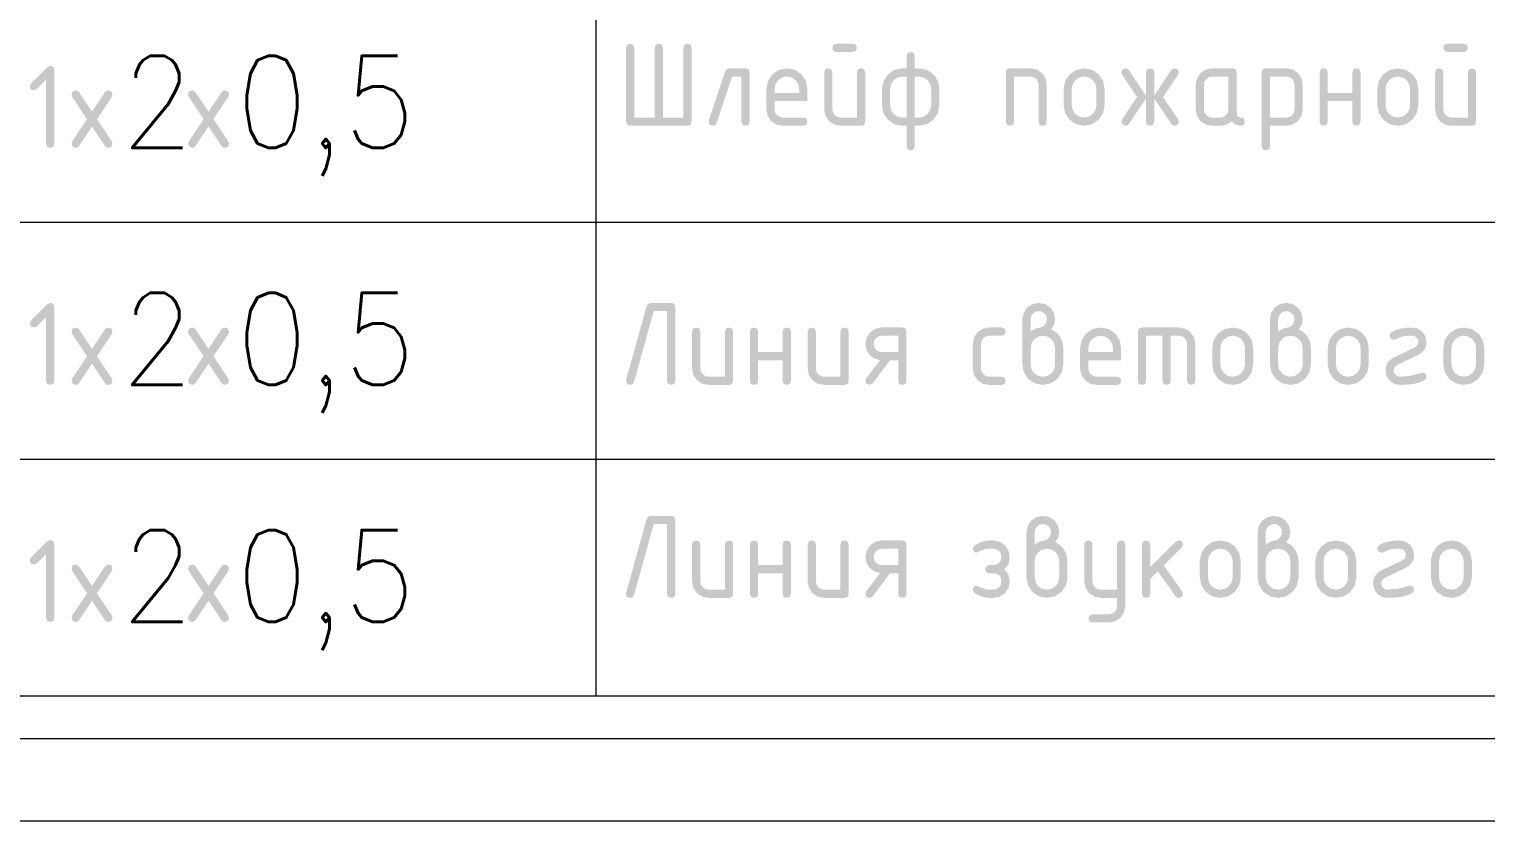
# Model space of a CAD drawing. Header units: millimetres. Extents: x 0 to 420, y 0 to 297.
# Drawn here: x 147.15 to 177.85, y 0 to 16.68 of the extents above; entities that cross this region are included whole.
import ezdxf

# ---------------------------------------------------------------- set-up
doc = ezdxf.new("R2010")
doc.units = ezdxf.units.MM
doc.styles.get("Standard").update_dxf_attribs({"font": 'STANDARD'})

msp = doc.modelspace()

# ---------------------------------------------------------------- hatches: boundary and pattern name
for points in [[(160.50463, 14.820415), (160.936782, 14.820415), (160.936782, 16.288852), (160.958349, 16.35362), (161.023323, 16.375393), (161.088091, 16.35362), (161.109864, 16.288852), (161.109864, 14.733874), (161.088091, 14.6689), (161.023323, 14.647333), (159.813406, 14.647333), (159.748913, 14.6689), (159.727416, 14.733874), (159.727416, 16.288852), (159.748913, 16.35362), (159.813406, 16.375393), (159.878173, 16.35362), (159.899946, 16.288852), (159.899946, 14.820415), (160.332099, 14.820415), (160.332099, 16.288852), (160.353665, 16.35362), (160.41864, 16.375393), (160.483132, 16.35362), (160.50463, 16.288852)], [(147.507668, 15.615378), (147.308679, 15.416389), (147.248045, 15.391584), (147.183553, 15.413082), (147.162056, 15.477574), (147.18686, 15.538207), (147.524204, 15.875551), (147.593657, 15.909727), (147.658425, 15.887954), (147.680198, 15.823186), (147.680198, 14.268207), (147.658425, 14.203233), (147.593657, 14.181667), (147.529165, 14.203233), (147.507668, 14.268207)], [(161.900148, 15.857251), (162.24576, 15.857251), (162.310528, 15.835478), (162.332301, 15.77071), (162.332301, 14.733874), (162.310528, 14.6689), (162.24576, 14.647333), (162.181268, 14.6689), (162.159771, 14.733874), (162.159771, 15.684169), (161.961884, 15.684169), (161.636116, 14.706313), (161.605661, 14.66194), (161.554536, 14.647333), (161.490044, 14.669244), (161.468547, 14.734977), (161.472405, 14.761435), (161.814159, 15.786144), (161.847231, 15.839474)], [(167.731218, 14.733874), (167.731218, 15.77071), (167.752715, 15.835478), (167.817208, 15.857251), (168.24936, 15.857251), (168.382479, 15.832033), (168.4941, 15.756378), (168.569754, 15.644757), (168.594972, 15.511639), (168.594972, 14.733874), (168.573199, 14.6689), (168.508432, 14.647333), (168.443939, 14.6689), (168.422442, 14.733874), (168.422442, 15.511639), (168.409764, 15.578887), (168.372281, 15.63456), (168.316609, 15.671767), (168.24936, 15.684169), (167.903748, 15.684169), (167.903748, 14.733874), (167.881975, 14.6689), (167.817208, 14.647333), (167.752715, 14.6689)], [(170.684244, 15.224456), (170.3243, 14.685367), (170.293777, 14.656842), (170.252091, 14.647333), (170.191457, 14.672689), (170.166101, 14.733874), (170.180433, 14.782381), (170.495728, 15.252016), (170.180433, 15.722203), (170.166101, 15.77071), (170.187599, 15.835478), (170.252091, 15.857251), (170.293777, 15.847742), (170.3243, 15.819217), (170.684244, 15.279577), (170.684244, 15.77071), (170.70581, 15.835478), (170.770785, 15.857251), (170.835552, 15.835478), (170.857325, 15.77071), (170.857325, 15.279577), (171.217269, 15.819217), (171.247517, 15.847742), (171.288927, 15.857251), (171.353695, 15.835478), (171.375468, 15.77071), (171.361136, 15.722203), (171.045841, 15.252016), (171.361136, 14.782381), (171.375468, 14.733874), (171.353695, 14.6689), (171.288927, 14.647333), (171.247517, 14.656842), (171.217269, 14.685367), (170.857325, 15.224456), (170.857325, 14.733874), (170.835552, 14.6689), (170.770785, 14.647333), (170.70581, 14.6689), (170.684244, 14.733874)], [(174.514646, 15.166027), (174.514646, 14.733874), (174.492873, 14.6689), (174.428105, 14.647333), (174.363613, 14.6689), (174.342115, 14.733874), (174.342115, 15.77071), (174.363613, 15.835478), (174.428105, 15.857251), (174.492873, 15.835478), (174.514646, 15.77071), (174.514646, 15.338557), (175.033339, 15.338557), (175.033339, 15.77071), (175.054837, 15.835478), (175.119329, 15.857251), (175.184097, 15.835478), (175.20587, 15.77071), (175.20587, 14.733874), (175.184097, 14.6689), (175.119329, 14.647333), (175.054837, 14.6689), (175.033339, 14.733874), (175.033339, 15.166027)], [(148.578453, 14.78635), (148.891543, 14.316714), (148.905875, 14.268207), (148.884102, 14.203233), (148.819334, 14.181667), (148.777924, 14.191175), (148.747676, 14.2197), (148.473722, 14.630907), (148.200319, 14.2197), (148.169795, 14.191175), (148.12811, 14.181667), (148.067476, 14.207023), (148.04212, 14.268207), (148.056452, 14.316714), (148.368991, 14.78635), (148.056452, 15.256536), (148.04212, 15.305043), (148.063618, 15.369811), (148.12811, 15.391584), (148.169795, 15.382076), (148.200319, 15.35355), (148.473722, 14.943446), (148.747676, 15.35355), (148.777924, 15.382076), (148.819334, 15.391584), (148.884102, 15.370156), (148.905875, 15.306146), (148.891543, 15.256536)], [(151.033787, 14.78635), (151.346877, 14.316714), (151.361209, 14.268207), (151.339436, 14.203233), (151.274668, 14.181667), (151.233258, 14.191175), (151.20301, 14.2197), (150.929056, 14.630907), (150.655653, 14.2197), (150.62513, 14.191175), (150.583444, 14.181667), (150.52281, 14.207023), (150.497455, 14.268207), (150.511786, 14.316714), (150.824325, 14.78635), (150.511786, 15.256536), (150.497455, 15.305043), (150.518952, 15.369811), (150.583444, 15.391584), (150.62513, 15.382076), (150.655653, 15.35355), (150.929056, 14.943446), (151.20301, 15.35355), (151.233258, 15.382076), (151.274668, 15.391584), (151.339436, 15.370156), (151.361209, 15.306146), (151.346877, 15.256536)], [(147.507668, 10.620044), (147.308679, 10.421056), (147.248045, 10.396251), (147.183553, 10.417748), (147.162056, 10.48224), (147.18686, 10.542874), (147.524204, 10.880218), (147.593657, 10.914393), (147.658425, 10.89262), (147.680198, 10.827852), (147.680198, 9.272874), (147.658425, 9.2079), (147.593657, 9.186333), (147.529165, 9.2079), (147.507668, 9.272874)], [(160.242802, 10.914393), (160.677711, 10.914393), (160.742479, 10.89262), (160.764252, 10.827852), (160.764252, 9.272874), (160.742479, 9.2079), (160.677711, 9.186333), (160.612737, 9.2079), (160.59117, 9.272874), (160.59117, 10.741863), (160.311153, 10.741863), (159.896088, 9.246416), (159.866736, 9.201285), (159.813406, 9.186333), (159.748913, 9.2079), (159.727416, 9.272874), (159.733479, 9.304293), (160.156813, 10.827852), (160.189886, 10.89262)], [(148.578453, 9.791016), (148.891543, 9.321381), (148.905875, 9.272874), (148.884102, 9.2079), (148.819334, 9.186333), (148.777924, 9.195842), (148.747676, 9.224367), (148.473722, 9.635574), (148.200319, 9.224367), (148.169795, 9.195842), (148.12811, 9.186333), (148.067476, 9.211689), (148.04212, 9.272874), (148.056452, 9.321381), (148.368991, 9.791016), (148.056452, 10.261203), (148.04212, 10.30971), (148.063618, 10.374478), (148.12811, 10.396251), (148.169795, 10.386742), (148.200319, 10.358217), (148.473722, 9.948113), (148.747676, 10.358217), (148.777924, 10.386742), (148.819334, 10.396251), (148.884102, 10.374822), (148.905875, 10.310812), (148.891543, 10.261203)], [(151.033787, 9.791016), (151.346877, 9.321381), (151.361209, 9.272874), (151.339436, 9.2079), (151.274668, 9.186333), (151.233258, 9.195842), (151.20301, 9.224367), (150.929056, 9.635574), (150.655653, 9.224367), (150.62513, 9.195842), (150.583444, 9.186333), (150.52281, 9.211689), (150.497455, 9.272874), (150.511786, 9.321381), (150.824325, 9.791016), (150.511786, 10.261203), (150.497455, 10.30971), (150.518952, 10.374478), (150.583444, 10.396251), (150.62513, 10.386742), (150.655653, 10.358217), (150.929056, 9.948113), (151.20301, 10.358217), (151.233258, 10.386742), (151.274668, 10.396251), (151.339436, 10.374822), (151.361209, 10.310812), (151.346877, 10.261203)], [(161.984075, 10.30971), (161.984075, 9.272874), (161.962302, 9.2079), (161.897534, 9.186333), (161.465932, 9.186333), (161.331643, 9.211207), (161.22009, 9.286103), (161.145194, 9.397655), (161.12032, 9.531945), (161.12032, 10.30971), (161.141818, 10.374478), (161.20631, 10.396251), (161.271078, 10.374478), (161.292851, 10.30971), (161.292851, 9.531945), (161.305391, 9.466075), (161.343563, 9.410127), (161.399787, 9.371955), (161.465932, 9.359415), (161.811544, 9.359415), (161.811544, 10.30971), (161.833042, 10.374478), (161.897534, 10.396251), (161.962302, 10.374478)], [(162.510293, 9.705027), (162.510293, 9.272874), (162.48852, 9.2079), (162.423752, 9.186333), (162.35926, 9.2079), (162.337762, 9.272874), (162.337762, 10.30971), (162.35926, 10.374478), (162.423752, 10.396251), (162.48852, 10.374478), (162.510293, 10.30971), (162.510293, 9.877557), (163.028986, 9.877557), (163.028986, 10.30971), (163.050484, 10.374478), (163.114976, 10.396251), (163.179744, 10.374478), (163.201517, 10.30971), (163.201517, 9.272874), (163.179744, 9.2079), (163.114976, 9.186333), (163.050484, 9.2079), (163.028986, 9.272874), (163.028986, 9.705027)], [(164.418958, 10.30971), (164.418958, 9.272874), (164.397185, 9.2079), (164.332417, 9.186333), (163.900816, 9.186333), (163.766526, 9.211207), (163.654974, 9.286103), (163.580078, 9.397655), (163.555204, 9.531945), (163.555204, 10.30971), (163.576701, 10.374478), (163.641193, 10.396251), (163.705961, 10.374478), (163.727734, 10.30971), (163.727734, 9.531945), (163.740274, 9.466075), (163.778446, 9.410127), (163.83467, 9.371955), (163.900816, 9.359415), (164.246428, 9.359415), (164.246428, 10.30971), (164.267925, 10.374478), (164.332417, 10.396251), (164.397185, 10.374478)], [(167.207296, 10.050639), (167.207296, 9.531945), (167.219836, 9.466075), (167.258008, 9.410127), (167.314232, 9.371955), (167.380378, 9.359415), (167.639449, 9.359415), (167.704217, 9.337642), (167.72599, 9.272874), (167.704217, 9.2079), (167.639449, 9.186333), (167.380378, 9.186333), (167.246088, 9.211207), (167.134536, 9.286103), (167.059639, 9.397655), (167.034766, 9.531945), (167.034766, 10.050639), (167.059639, 10.18424), (167.134536, 10.29593), (167.246088, 10.371102), (167.380378, 10.396251), (167.639449, 10.396251), (167.704217, 10.374478), (167.72599, 10.30971), (167.704217, 10.244736), (167.639449, 10.223169), (167.380378, 10.223169), (167.313336, 10.210422), (167.257457, 10.172457), (167.219767, 10.116716)], [(170.600317, 10.396251), (171.378082, 10.396251), (171.5112, 10.371033), (171.622821, 10.295378), (171.698476, 10.183757), (171.723694, 10.050639), (171.723694, 9.272874), (171.701921, 9.2079), (171.637153, 9.186333), (171.572661, 9.2079), (171.551163, 9.272874), (171.551163, 10.050639), (171.538486, 10.117887), (171.501003, 10.17356), (171.44533, 10.210767), (171.378082, 10.223169), (171.205552, 10.223169), (171.205552, 9.272874), (171.183779, 9.2079), (171.119011, 9.186333), (171.054036, 9.2079), (171.03247, 9.272874), (171.03247, 10.223169), (170.686858, 10.223169), (170.686858, 9.272874), (170.665085, 9.2079), (170.600317, 9.186333), (170.535825, 9.2079), (170.514328, 9.272874), (170.514328, 10.30971), (170.535825, 10.374478)], [(176.509534, 9.445404), (176.574302, 9.423907), (176.596075, 9.359415), (176.58381, 9.314766), (176.547568, 9.281694), (176.453198, 9.239818), (176.336246, 9.210036), (176.196659, 9.192242), (176.034387, 9.186333), (175.917942, 9.208313), (175.820515, 9.274528), (175.7543, 9.372437), (175.732321, 9.48895), (175.743078, 9.577016), (175.775384, 9.651904), (175.829291, 9.713665), (175.904851, 9.762353), (176.352438, 9.97843), (176.405768, 10.024249), (176.423545, 10.093634), (176.414036, 10.143105), (176.385511, 10.185135), (176.343412, 10.213661), (176.293458, 10.223169), (176.164887, 10.218622), (176.075176, 10.204979), (175.945641, 10.147102), (175.904851, 10.136628), (175.844217, 10.162536), (175.81831, 10.223169), (175.82961, 10.265751), (175.864061, 10.299237), (175.947897, 10.341603), (176.04734, 10.371928), (176.162492, 10.390162), (176.293458, 10.396251), (176.409695, 10.373996), (176.507329, 10.307505), (176.57382, 10.209871), (176.596075, 10.093634), (176.585137, 10.005258), (176.552391, 9.930267), (176.497941, 9.868609), (176.421891, 9.820231), (175.978163, 9.606359), (175.92311, 9.55923), (175.904851, 9.48895), (175.914359, 9.43879), (175.942885, 9.396898), (175.984708, 9.368648), (176.034387, 9.359415), (176.271409, 9.379259), (176.477012, 9.43879)], [(160.242802, 6.42706), (160.677711, 6.42706), (160.742479, 6.405287), (160.764252, 6.340519), (160.764252, 4.785541), (160.742479, 4.720566), (160.677711, 4.699), (160.612737, 4.720566), (160.59117, 4.785541), (160.59117, 6.254529), (160.311153, 6.254529), (159.896088, 4.759082), (159.866736, 4.713952), (159.813406, 4.699), (159.748913, 4.720566), (159.727416, 4.785541), (159.733479, 4.81696), (160.156813, 6.340519), (160.189886, 6.405287)], [(147.507668, 5.624711), (147.308679, 5.425722), (147.248045, 5.400918), (147.183553, 5.422415), (147.162056, 5.486907), (147.18686, 5.547541), (147.524204, 5.884885), (147.593657, 5.91906), (147.658425, 5.897287), (147.680198, 5.832519), (147.680198, 4.277541), (147.658425, 4.212566), (147.593657, 4.191), (147.529165, 4.212566), (147.507668, 4.277541)], [(161.984075, 5.822377), (161.984075, 4.785541), (161.962302, 4.720566), (161.897534, 4.699), (161.465932, 4.699), (161.331643, 4.723874), (161.22009, 4.79877), (161.145194, 4.910322), (161.12032, 5.044612), (161.12032, 5.822377), (161.141818, 5.887145), (161.20631, 5.908918), (161.271078, 5.887145), (161.292851, 5.822377), (161.292851, 5.044612), (161.305391, 4.978742), (161.343563, 4.922793), (161.399787, 4.884622), (161.465932, 4.872082), (161.811544, 4.872082), (161.811544, 5.822377), (161.833042, 5.887145), (161.897534, 5.908918), (161.962302, 5.887145)], [(162.510293, 5.217694), (162.510293, 4.785541), (162.48852, 4.720566), (162.423752, 4.699), (162.35926, 4.720566), (162.337762, 4.785541), (162.337762, 5.822377), (162.35926, 5.887145), (162.423752, 5.908918), (162.48852, 5.887145), (162.510293, 5.822377), (162.510293, 5.390224), (163.028986, 5.390224), (163.028986, 5.822377), (163.050484, 5.887145), (163.114976, 5.908918), (163.179744, 5.887145), (163.201517, 5.822377), (163.201517, 4.785541), (163.179744, 4.720566), (163.114976, 4.699), (163.050484, 4.720566), (163.028986, 4.785541), (163.028986, 5.217694)], [(164.418958, 5.822377), (164.418958, 4.785541), (164.397185, 4.720566), (164.332417, 4.699), (163.900816, 4.699), (163.766526, 4.723874), (163.654974, 4.79877), (163.580078, 4.910322), (163.555204, 5.044612), (163.555204, 5.822377), (163.576701, 5.887145), (163.641193, 5.908918), (163.705961, 5.887145), (163.727734, 5.822377), (163.727734, 5.044612), (163.740274, 4.978742), (163.778446, 4.922793), (163.83467, 4.884622), (163.900816, 4.872082), (164.246428, 4.872082), (164.246428, 5.822377), (164.267925, 5.887145), (164.332417, 5.908918), (164.397185, 5.887145)], [(167.639449, 5.044612), (167.627942, 5.116683), (167.593698, 5.171391), (167.548223, 5.202397), (167.491172, 5.21604), (167.380378, 5.217694), (167.318642, 5.242498), (167.293837, 5.303683), (167.319193, 5.36597), (167.353093, 5.38485), (167.405182, 5.391326), (167.43109, 5.391326), (167.45865, 5.390224), (167.535958, 5.402626), (167.592596, 5.439833), (167.627598, 5.495575), (167.639449, 5.563306), (167.626771, 5.630554), (167.589288, 5.686227), (167.533616, 5.723434), (167.466367, 5.735836), (167.380378, 5.735836), (167.299694, 5.724743), (167.202886, 5.691739), (167.124269, 5.65901), (167.099809, 5.648193), (167.054058, 5.679612), (167.034766, 5.739694), (167.069975, 5.804462), (167.175877, 5.862615), (167.285775, 5.897342), (167.380378, 5.908918), (167.466367, 5.908918), (167.600382, 5.883768), (167.711658, 5.808596), (167.78683, 5.696906), (167.811979, 5.563306), (167.804538, 5.477626), (167.782214, 5.405796), (167.745007, 5.347815), (167.692917, 5.303683), (167.782214, 5.200192), (167.811979, 5.044612), (167.78683, 4.910322), (167.711658, 4.79877), (167.600382, 4.723874), (167.466367, 4.699), (167.380378, 4.699), (167.283571, 4.710162), (167.174774, 4.743648), (167.06963, 4.800699), (167.034766, 4.867672), (167.054058, 4.928306), (167.101463, 4.959725), (167.129506, 4.948632), (167.206745, 4.915628), (167.300589, 4.882899), (167.380378, 4.872082), (167.466367, 4.872082), (167.532927, 4.884553), (167.588737, 4.922242), (167.626702, 4.977639)], [(170.074491, 4.523714), (170.074491, 4.699), (169.728879, 4.699), (169.59459, 4.724218), (169.483037, 4.799872), (169.408141, 4.911493), (169.383268, 5.044612), (169.383268, 5.822377), (169.404765, 5.887145), (169.469257, 5.908918), (169.534025, 5.887145), (169.555798, 5.822377), (169.555798, 5.044612), (169.568338, 4.978742), (169.60651, 4.922793), (169.662734, 4.884622), (169.728879, 4.872082), (170.074491, 4.872082), (170.074491, 5.822377), (170.095989, 5.887145), (170.160481, 5.908918), (170.225249, 5.887145), (170.247022, 5.822377), (170.247022, 4.525918), (170.222217, 4.3928), (170.147803, 4.281179), (170.037698, 4.205525), (169.905268, 4.180306), (169.555798, 4.180306), (169.490823, 4.202079), (169.469257, 4.266847), (169.495164, 4.327481), (169.555798, 4.353388), (169.90141, 4.353388), (169.968658, 4.365653), (170.024331, 4.401895), (170.061814, 4.45681)], [(170.77324, 5.340615), (171.316738, 5.883562), (171.377923, 5.908918), (171.442691, 5.887145), (171.464464, 5.822377), (171.438556, 5.762294), (171.058769, 5.382507), (171.447376, 4.83515), (171.464464, 4.783887), (171.442691, 4.720153), (171.377923, 4.699), (171.336926, 4.708164), (171.306265, 4.735931), (170.934194, 5.257932), (170.77324, 5.096977), (170.77324, 4.785541), (170.751467, 4.720566), (170.686699, 4.699), (170.622207, 4.720566), (170.600709, 4.785541), (170.600709, 5.822377), (170.622207, 5.887145), (170.686699, 5.908918), (170.751467, 5.887145), (170.77324, 5.822377)], [(176.24769, 4.958071), (176.312457, 4.936574), (176.33423, 4.872082), (176.321966, 4.827433), (176.285724, 4.79436), (176.191354, 4.752485), (176.074401, 4.722702), (175.934815, 4.704908), (175.772542, 4.699), (175.656098, 4.72098), (175.558671, 4.787194), (175.492456, 4.885104), (175.470476, 5.001617), (175.481233, 5.089682), (175.51354, 5.16457), (175.567447, 5.226332), (175.643006, 5.27502), (176.090593, 5.491096), (176.143923, 5.536916), (176.1617, 5.6063), (176.152192, 5.655772), (176.123666, 5.697802), (176.081567, 5.726327), (176.031613, 5.735836), (175.903042, 5.731288), (175.813332, 5.717646), (175.683796, 5.659768), (175.643006, 5.649295), (175.582373, 5.675202), (175.556466, 5.735836), (175.567766, 5.778417), (175.602217, 5.811904), (175.686053, 5.85427), (175.785496, 5.884595), (175.900648, 5.902828), (176.031613, 5.908918), (176.147851, 5.886662), (176.245485, 5.820172), (176.311975, 5.722538), (176.33423, 5.6063), (176.323292, 5.517925), (176.290547, 5.442934), (176.236097, 5.381275), (176.160046, 5.332898), (175.716318, 5.119026), (175.661266, 5.071897), (175.643006, 5.001617), (175.652515, 4.951457), (175.68104, 4.909564), (175.722864, 4.881314), (175.772542, 4.872082), (176.009565, 4.891925), (176.215168, 4.951457)], [(148.578453, 4.795683), (148.891543, 4.326048), (148.905875, 4.277541), (148.884102, 4.212566), (148.819334, 4.191), (148.777924, 4.200508), (148.747676, 4.229034), (148.473722, 4.64024), (148.200319, 4.229034), (148.169795, 4.200508), (148.12811, 4.191), (148.067476, 4.216356), (148.04212, 4.277541), (148.056452, 4.326048), (148.368991, 4.795683), (148.056452, 5.26587), (148.04212, 5.314377), (148.063618, 5.379145), (148.12811, 5.400918), (148.169795, 5.391409), (148.200319, 5.362884), (148.473722, 4.952779), (148.747676, 5.362884), (148.777924, 5.391409), (148.819334, 5.400918), (148.884102, 5.379489), (148.905875, 5.315479), (148.891543, 5.26587)], [(151.033787, 4.795683), (151.346877, 4.326048), (151.361209, 4.277541), (151.339436, 4.212566), (151.274668, 4.191), (151.233258, 4.200508), (151.20301, 4.229034), (150.929056, 4.64024), (150.655653, 4.229034), (150.62513, 4.200508), (150.583444, 4.191), (150.52281, 4.216356), (150.497455, 4.277541), (150.511786, 4.326048), (150.824325, 4.795683), (150.511786, 5.26587), (150.497455, 5.314377), (150.518952, 5.379145), (150.583444, 5.400918), (150.62513, 5.391409), (150.655653, 5.362884), (150.929056, 4.952779), (151.20301, 5.362884), (151.233258, 5.391409), (151.274668, 5.400918), (151.339436, 5.379489), (151.361209, 5.315479), (151.346877, 5.26587)]]:
    msp.add_hatch(color=7).paths.add_polyline_path(points, flags=0)
h = msp.add_hatch(color=7)
h.paths.add_polyline_path([(164.767184, 15.77071), (164.767184, 14.733874), (164.745411, 14.6689), (164.680644, 14.647333), (164.249042, 14.647333), (164.114752, 14.672207), (164.0032, 14.747103), (163.928304, 14.858655), (163.90343, 14.992945), (163.90343, 15.77071), (163.924927, 15.835478), (163.98942, 15.857251), (164.054187, 15.835478), (164.07596, 15.77071), (164.07596, 14.992945), (164.088501, 14.927075), (164.126672, 14.871127), (164.182896, 14.832955), (164.249042, 14.820415), (164.594654, 14.820415), (164.594654, 15.77071), (164.616151, 15.835478), (164.680644, 15.857251), (164.745411, 15.835478)], flags=0)
h.paths.add_polyline_path([(164.50646, 16.202863), (164.162501, 16.202863), (164.097527, 16.22436), (164.07596, 16.288852), (164.097527, 16.35362), (164.162501, 16.375393), (164.50646, 16.375393), (164.571227, 16.35362), (164.593, 16.288852), (164.571227, 16.22436)], flags=0)
h = msp.add_hatch(color=7)
h.paths.add_polyline_path([(177.640753, 15.77071), (177.640753, 14.733874), (177.61898, 14.6689), (177.554212, 14.647333), (177.122611, 14.647333), (176.988321, 14.672207), (176.876769, 14.747103), (176.801873, 14.858655), (176.776999, 14.992945), (176.776999, 15.77071), (176.798496, 15.835478), (176.862989, 15.857251), (176.927756, 15.835478), (176.949529, 15.77071), (176.949529, 14.992945), (176.962069, 14.927075), (177.000241, 14.871127), (177.056465, 14.832955), (177.122611, 14.820415), (177.468223, 14.820415), (177.468223, 15.77071), (177.48972, 15.835478), (177.554212, 15.857251), (177.61898, 15.835478)], flags=0)
h.paths.add_polyline_path([(177.380028, 16.202863), (177.03607, 16.202863), (176.971096, 16.22436), (176.949529, 16.288852), (176.971096, 16.35362), (177.03607, 16.375393), (177.380028, 16.375393), (177.444796, 16.35362), (177.466569, 16.288852), (177.444796, 16.22436)], flags=0)
h = msp.add_hatch(color=7)
h.paths.add_polyline_path([(165.639014, 14.820415), (165.639014, 15.684169), (165.552473, 15.684169), (165.453117, 15.665152), (165.36947, 15.608102), (165.312419, 15.524455), (165.293402, 15.425098), (165.293402, 15.079486), (165.312075, 14.978958), (165.368367, 14.89538), (165.451945, 14.839087), (165.552473, 14.820415)], flags=0)
h.paths.add_polyline_path([(165.639014, 14.647333), (165.552473, 14.647333), (165.386351, 14.678821), (165.2471, 14.773562), (165.15236, 14.912881), (165.120872, 15.079486), (165.120872, 15.425098), (165.15236, 15.590807), (165.2471, 15.730471), (165.386351, 15.825487), (165.552473, 15.857251), (165.639014, 15.857251), (165.639014, 16.116322), (165.66058, 16.18109), (165.725555, 16.202863), (165.790323, 16.18109), (165.812096, 16.116322), (165.812096, 15.857251), (165.963473, 15.849396), (166.065655, 15.825832), (166.174726, 15.760168), (166.25858, 15.665979), (166.312186, 15.551326), (166.330238, 15.425098), (166.330238, 15.079486), (166.298543, 14.912881), (166.20401, 14.773562), (166.064277, 14.678821), (165.898085, 14.647333), (165.812096, 14.647333), (165.812096, 14.21518), (165.790323, 14.150413), (165.725555, 14.12864), (165.66058, 14.150413), (165.639014, 14.21518)], flags=0)
h.paths.add_polyline_path([(165.812096, 14.820415), (165.898085, 14.820415), (165.997717, 14.839156), (166.08164, 14.895931), (166.138691, 14.979854), (166.157708, 15.079486), (166.157708, 15.425098), (166.138691, 15.524455), (166.08164, 15.608102), (165.997717, 15.665152), (165.898085, 15.684169), (165.812096, 15.684169)], flags=0)
h = msp.add_hatch(color=7)
h.paths.add_polyline_path([(163.11759, 15.684169), (163.018233, 15.665152), (162.934586, 15.608102), (162.877536, 15.524455), (162.858519, 15.425098), (162.858519, 15.338557), (163.377212, 15.338557), (163.377212, 15.425098), (163.358195, 15.524455), (163.301145, 15.608102), (163.217222, 15.665152)], flags=0)
h.paths.add_polyline_path([(162.858519, 15.166027), (162.858519, 14.992945), (162.871059, 14.927075), (162.909231, 14.871127), (162.965454, 14.832955), (163.0316, 14.820415), (163.463202, 14.820415), (163.52797, 14.798642), (163.549743, 14.733874), (163.52797, 14.6689), (163.463202, 14.647333), (163.0316, 14.647333), (162.89731, 14.672207), (162.785758, 14.747103), (162.710862, 14.858655), (162.685988, 14.992945), (162.685988, 15.425098), (162.717476, 15.590807), (162.812217, 15.730471), (162.951467, 15.825487), (163.11759, 15.857251), (163.285159, 15.8259), (163.424617, 15.732125), (163.518392, 15.592667), (163.549743, 15.425098), (163.549743, 15.166027)], flags=0)
h = msp.add_hatch(color=7)
h.paths.add_polyline_path([(168.94866, 15.079486), (168.94866, 15.425098), (168.980148, 15.590807), (169.074888, 15.730471), (169.214139, 15.825487), (169.380261, 15.857251), (169.547831, 15.8259), (169.687288, 15.732125), (169.781064, 15.592667), (169.812414, 15.425098), (169.812414, 15.079486), (169.780719, 14.912881), (169.686186, 14.773562), (169.546453, 14.678821), (169.380261, 14.647333), (169.214139, 14.678821), (169.074888, 14.773562), (168.980148, 14.912881)], flags=0)
h.paths.add_polyline_path([(169.639884, 15.079486), (169.639884, 15.425098), (169.620867, 15.524455), (169.563816, 15.608102), (169.479893, 15.665152), (169.380261, 15.684169), (169.280905, 15.665152), (169.197258, 15.608102), (169.140207, 15.524455), (169.12119, 15.425098), (169.12119, 15.079486), (169.139863, 14.978958), (169.196155, 14.89538), (169.279733, 14.839087), (169.380261, 14.820415), (169.479893, 14.839156), (169.563816, 14.895931), (169.620867, 14.979854)], flags=0)
h = msp.add_hatch(color=7)
h.paths.add_polyline_path([(172.422993, 15.684169), (172.077381, 15.684169), (172.01034, 15.671422), (171.95446, 15.633457), (171.916771, 15.577716), (171.9043, 15.511639), (171.9043, 14.992945), (171.91684, 14.927075), (171.955011, 14.871127), (172.011235, 14.832955), (172.077381, 14.820415), (172.249912, 14.820415), (172.316471, 14.832886), (172.372281, 14.870575), (172.410246, 14.925973), (172.422993, 14.992945)], flags=0)
h.paths.add_polyline_path([(172.768605, 14.733874), (172.746832, 14.6689), (172.682064, 14.647333), (172.572166, 14.67014), (172.484178, 14.738835), (172.377794, 14.67014), (172.249912, 14.647333), (172.077381, 14.647333), (171.943091, 14.672207), (171.831539, 14.747103), (171.756643, 14.858655), (171.731769, 14.992945), (171.731769, 15.511639), (171.756643, 15.64524), (171.831539, 15.75693), (171.943091, 15.832102), (172.077381, 15.857251), (172.508983, 15.857251), (172.573751, 15.835478), (172.595524, 15.77071), (172.595524, 14.906404), (172.61709, 14.841912), (172.682064, 14.820415), (172.746832, 14.798642)], flags=0)
h = msp.add_hatch(color=7)
h.paths.add_polyline_path([(173.124674, 15.77071), (173.146171, 15.835478), (173.210663, 15.857251), (173.642816, 15.857251), (173.77683, 15.832102), (173.888107, 15.75693), (173.963279, 15.64524), (173.988428, 15.511639), (173.988428, 14.992945), (173.963279, 14.859827), (173.888107, 14.748206), (173.77683, 14.672551), (173.642816, 14.647333), (173.297204, 14.647333), (173.297204, 14.21518), (173.275431, 14.150413), (173.210663, 14.12864), (173.146171, 14.150413), (173.124674, 14.21518)], flags=0)
h.paths.add_polyline_path([(173.297204, 15.684169), (173.297204, 14.820415), (173.642816, 14.820415), (173.709375, 14.832886), (173.765186, 14.870575), (173.803151, 14.925973), (173.815898, 14.992945), (173.815898, 15.511639), (173.80322, 15.578887), (173.765737, 15.63456), (173.710064, 15.671767), (173.642816, 15.684169)], flags=0)
h = msp.add_hatch(color=7)
h.paths.add_polyline_path([(175.559557, 15.079486), (175.559557, 15.425098), (175.591045, 15.590807), (175.685786, 15.730471), (175.825036, 15.825487), (175.991159, 15.857251), (176.158728, 15.8259), (176.298186, 15.732125), (176.391961, 15.592667), (176.423312, 15.425098), (176.423312, 15.079486), (176.391617, 14.912881), (176.297083, 14.773562), (176.15735, 14.678821), (175.991159, 14.647333), (175.825036, 14.678821), (175.685786, 14.773562), (175.591045, 14.912881)], flags=0)
h.paths.add_polyline_path([(176.250781, 15.079486), (176.250781, 15.425098), (176.231764, 15.524455), (176.174713, 15.608102), (176.090791, 15.665152), (175.991159, 15.684169), (175.891802, 15.665152), (175.808155, 15.608102), (175.751105, 15.524455), (175.732088, 15.425098), (175.732088, 15.079486), (175.75076, 14.978958), (175.807053, 14.89538), (175.890631, 14.839087), (175.991159, 14.820415), (176.090791, 14.839156), (176.174713, 14.895931), (176.231764, 14.979854)], flags=0)
h = msp.add_hatch(color=7)
h.paths.add_polyline_path([(168.251974, 10.30971), (168.357394, 10.374478), (168.453719, 10.396251), (168.504982, 10.411203), (168.552938, 10.456333), (168.586424, 10.512557), (168.597586, 10.568781), (168.585184, 10.636029), (168.547977, 10.691702), (168.492304, 10.729185), (168.425056, 10.741863), (168.358015, 10.729116), (168.302135, 10.691151), (168.264446, 10.63534), (168.251974, 10.568781)], flags=0)
h.paths.add_polyline_path([(168.684127, 10.360422), (168.790856, 10.295999), (168.873194, 10.202223), (168.92556, 10.088121), (168.943198, 9.964098), (168.943198, 9.618486), (168.911504, 9.451399), (168.81697, 9.31201), (168.677237, 9.217753), (168.511046, 9.186333), (168.344441, 9.217821), (168.205121, 9.312562), (168.110863, 9.451881), (168.079444, 9.618486), (168.079444, 10.568781), (168.104387, 10.702795), (168.179765, 10.814072), (168.291455, 10.889244), (168.425056, 10.914393), (168.558657, 10.889175), (168.670347, 10.813521), (168.745519, 10.7019), (168.770668, 10.568781), (168.748895, 10.451372)], flags=0)
h.paths.add_polyline_path([(168.770668, 9.618486), (168.770668, 9.964098), (168.75172, 10.063455), (168.695152, 10.147102), (168.61116, 10.204152), (168.511046, 10.223169), (168.410518, 10.204152), (168.32694, 10.147102), (168.270647, 10.063455), (168.251974, 9.964098), (168.251974, 9.618486), (168.270647, 9.517958), (168.32694, 9.43438), (168.410518, 9.378087), (168.511046, 9.359415), (168.61116, 9.378156), (168.695152, 9.434931), (168.75172, 9.518854)], flags=0)
h = msp.add_hatch(color=7)
h.paths.add_polyline_path([(173.469968, 10.30971), (173.575387, 10.374478), (173.671712, 10.396251), (173.722975, 10.411203), (173.770931, 10.456333), (173.804417, 10.512557), (173.815579, 10.568781), (173.803177, 10.636029), (173.76597, 10.691702), (173.710297, 10.729185), (173.643049, 10.741863), (173.576008, 10.729116), (173.520128, 10.691151), (173.482439, 10.63534), (173.469968, 10.568781)], flags=0)
h.paths.add_polyline_path([(173.90212, 10.360422), (174.008849, 10.295999), (174.091187, 10.202223), (174.143553, 10.088121), (174.161191, 9.964098), (174.161191, 9.618486), (174.129497, 9.451399), (174.034963, 9.31201), (173.89523, 9.217753), (173.729039, 9.186333), (173.562434, 9.217821), (173.423114, 9.312562), (173.328856, 9.451881), (173.297437, 9.618486), (173.297437, 10.568781), (173.32238, 10.702795), (173.397758, 10.814072), (173.509448, 10.889244), (173.643049, 10.914393), (173.77665, 10.889175), (173.88834, 10.813521), (173.963512, 10.7019), (173.988661, 10.568781), (173.966888, 10.451372)], flags=0)
h.paths.add_polyline_path([(173.988661, 9.618486), (173.988661, 9.964098), (173.969713, 10.063455), (173.913145, 10.147102), (173.829153, 10.204152), (173.729039, 10.223169), (173.628511, 10.204152), (173.544933, 10.147102), (173.48864, 10.063455), (173.469968, 9.964098), (173.469968, 9.618486), (173.48864, 9.517958), (173.544933, 9.43438), (173.628511, 9.378087), (173.729039, 9.359415), (173.829153, 9.378156), (173.913145, 9.434931), (173.969713, 9.518854)], flags=0)
h = msp.add_hatch(color=7)
h.paths.add_polyline_path([(165.080224, 9.707232), (164.957923, 9.743199), (164.859186, 9.81968), (164.794212, 9.925857), (164.772646, 10.050639), (164.797519, 10.18424), (164.872416, 10.29593), (164.983968, 10.371102), (165.118258, 10.396251), (165.549859, 10.396251), (165.614627, 10.374478), (165.6364, 10.30971), (165.6364, 9.272874), (165.614627, 9.2079), (165.549859, 9.186333), (165.485367, 9.2079), (165.46387, 9.272874), (165.46387, 9.705027), (165.288032, 9.705027), (164.928088, 9.221611), (164.858635, 9.186333), (164.794143, 9.2079), (164.772646, 9.272874), (164.789182, 9.32524)], flags=0)
h.paths.add_polyline_path([(164.945176, 10.050639), (164.957716, 9.984493), (164.995888, 9.928269), (165.052112, 9.890097), (165.118258, 9.877557), (165.46387, 9.877557), (165.46387, 10.223169), (165.118258, 10.223169), (165.051216, 10.210422), (164.995337, 10.172457), (164.957647, 10.116716)], flags=0)
h = msp.add_hatch(color=7)
h.paths.add_polyline_path([(169.728487, 10.223169), (169.629131, 10.204152), (169.545484, 10.147102), (169.488433, 10.063455), (169.469416, 9.964098), (169.469416, 9.877557), (169.98811, 9.877557), (169.98811, 9.964098), (169.969093, 10.063455), (169.912042, 10.147102), (169.82812, 10.204152)], flags=0)
h.paths.add_polyline_path([(169.469416, 9.705027), (169.469416, 9.531945), (169.481956, 9.466075), (169.520128, 9.410127), (169.576352, 9.371955), (169.642498, 9.359415), (170.074099, 9.359415), (170.138867, 9.337642), (170.16064, 9.272874), (170.138867, 9.2079), (170.074099, 9.186333), (169.642498, 9.186333), (169.508208, 9.211207), (169.396656, 9.286103), (169.321759, 9.397655), (169.296886, 9.531945), (169.296886, 9.964098), (169.328374, 10.129807), (169.423114, 10.269471), (169.562365, 10.364487), (169.728487, 10.396251), (169.896057, 10.3649), (170.035514, 10.271125), (170.12929, 10.131667), (170.16064, 9.964098), (170.16064, 9.705027)], flags=0)
h = msp.add_hatch(color=7)
h.paths.add_polyline_path([(172.079995, 9.618486), (172.079995, 9.964098), (172.111484, 10.129807), (172.206224, 10.269471), (172.345474, 10.364487), (172.511597, 10.396251), (172.679166, 10.3649), (172.818624, 10.271125), (172.912399, 10.131667), (172.94375, 9.964098), (172.94375, 9.618486), (172.912055, 9.451881), (172.817521, 9.312562), (172.677788, 9.217821), (172.511597, 9.186333), (172.345474, 9.217821), (172.206224, 9.312562), (172.111484, 9.451881)], flags=0)
h.paths.add_polyline_path([(172.771219, 9.618486), (172.771219, 9.964098), (172.752202, 10.063455), (172.695152, 10.147102), (172.611229, 10.204152), (172.511597, 10.223169), (172.41224, 10.204152), (172.328593, 10.147102), (172.271543, 10.063455), (172.252526, 9.964098), (172.252526, 9.618486), (172.271198, 9.517958), (172.327491, 9.43438), (172.411069, 9.378087), (172.511597, 9.359415), (172.611229, 9.378156), (172.695152, 9.434931), (172.752202, 9.518854)], flags=0)
h = msp.add_hatch(color=7)
h.paths.add_polyline_path([(174.514879, 9.618486), (174.514879, 9.964098), (174.546367, 10.129807), (174.641107, 10.269471), (174.780358, 10.364487), (174.94648, 10.396251), (175.11405, 10.3649), (175.253507, 10.271125), (175.347283, 10.131667), (175.378633, 9.964098), (175.378633, 9.618486), (175.346938, 9.451881), (175.252405, 9.312562), (175.112672, 9.217821), (174.94648, 9.186333), (174.780358, 9.217821), (174.641107, 9.312562), (174.546367, 9.451881)], flags=0)
h.paths.add_polyline_path([(175.206103, 9.618486), (175.206103, 9.964098), (175.187086, 10.063455), (175.130035, 10.147102), (175.046113, 10.204152), (174.94648, 10.223169), (174.847124, 10.204152), (174.763477, 10.147102), (174.706426, 10.063455), (174.687409, 9.964098), (174.687409, 9.618486), (174.706082, 9.517958), (174.762375, 9.43438), (174.845953, 9.378087), (174.94648, 9.359415), (175.046113, 9.378156), (175.130035, 9.434931), (175.187086, 9.518854)], flags=0)
h = msp.add_hatch(color=7)
h.paths.add_polyline_path([(176.949762, 9.618486), (176.949762, 9.964098), (176.98125, 10.129807), (177.075991, 10.269471), (177.215241, 10.364487), (177.381364, 10.396251), (177.548933, 10.3649), (177.688391, 10.271125), (177.782166, 10.131667), (177.813517, 9.964098), (177.813517, 9.618486), (177.781822, 9.451881), (177.687288, 9.312562), (177.547555, 9.217821), (177.381364, 9.186333), (177.215241, 9.217821), (177.075991, 9.312562), (176.98125, 9.451881)], flags=0)
h.paths.add_polyline_path([(177.640986, 9.618486), (177.640986, 9.964098), (177.621969, 10.063455), (177.564919, 10.147102), (177.480996, 10.204152), (177.381364, 10.223169), (177.282007, 10.204152), (177.19836, 10.147102), (177.14131, 10.063455), (177.122293, 9.964098), (177.122293, 9.618486), (177.140965, 9.517958), (177.197258, 9.43438), (177.280836, 9.378087), (177.381364, 9.359415), (177.480996, 9.378156), (177.564919, 9.434931), (177.621969, 9.518854)], flags=0)
h = msp.add_hatch(color=7)
h.paths.add_polyline_path([(168.338356, 5.822377), (168.443776, 5.887145), (168.540101, 5.908918), (168.591364, 5.923869), (168.63932, 5.969), (168.672806, 6.025224), (168.683968, 6.081448), (168.671566, 6.148696), (168.634359, 6.204369), (168.578686, 6.241852), (168.511438, 6.254529), (168.444396, 6.241783), (168.388517, 6.203818), (168.350827, 6.148007), (168.338356, 6.081448)], flags=0)
h.paths.add_polyline_path([(168.770509, 5.873089), (168.877238, 5.808665), (168.959576, 5.71489), (169.011941, 5.600788), (169.02958, 5.476765), (169.02958, 5.131153), (168.997885, 4.964066), (168.903352, 4.824677), (168.763619, 4.730419), (168.597427, 4.699), (168.430823, 4.730488), (168.291503, 4.825228), (168.197245, 4.964548), (168.165826, 5.131153), (168.165826, 6.081448), (168.190768, 6.215462), (168.266147, 6.326739), (168.377837, 6.401911), (168.511438, 6.42706), (168.645039, 6.401842), (168.756729, 6.326187), (168.831901, 6.214566), (168.85705, 6.081448), (168.835277, 5.964039)], flags=0)
h.paths.add_polyline_path([(168.85705, 5.131153), (168.85705, 5.476765), (168.838102, 5.576121), (168.781533, 5.659768), (168.697542, 5.716819), (168.597427, 5.735836), (168.496899, 5.716819), (168.413321, 5.659768), (168.357029, 5.576121), (168.338356, 5.476765), (168.338356, 5.131153), (168.357029, 5.030625), (168.413321, 4.947047), (168.496899, 4.890754), (168.597427, 4.872082), (168.697542, 4.890823), (168.781533, 4.947598), (168.838102, 5.031521)], flags=0)
h = msp.add_hatch(color=7)
h.paths.add_polyline_path([(173.208123, 5.822377), (173.313543, 5.887145), (173.409868, 5.908918), (173.461131, 5.923869), (173.509087, 5.969), (173.542573, 6.025224), (173.553735, 6.081448), (173.541333, 6.148696), (173.504126, 6.204369), (173.448453, 6.241852), (173.381205, 6.254529), (173.314163, 6.241783), (173.258284, 6.203818), (173.220594, 6.148007), (173.208123, 6.081448)], flags=0)
h.paths.add_polyline_path([(173.640276, 5.873089), (173.747005, 5.808665), (173.829343, 5.71489), (173.881708, 5.600788), (173.899347, 5.476765), (173.899347, 5.131153), (173.867652, 4.964066), (173.773119, 4.824677), (173.633386, 4.730419), (173.467194, 4.699), (173.300589, 4.730488), (173.16127, 4.825228), (173.067012, 4.964548), (173.035593, 5.131153), (173.035593, 6.081448), (173.060535, 6.215462), (173.135914, 6.326739), (173.247604, 6.401911), (173.381205, 6.42706), (173.514805, 6.401842), (173.626495, 6.326187), (173.701667, 6.214566), (173.726817, 6.081448), (173.705044, 5.964039)], flags=0)
h.paths.add_polyline_path([(173.726817, 5.131153), (173.726817, 5.476765), (173.707869, 5.576121), (173.6513, 5.659768), (173.567309, 5.716819), (173.467194, 5.735836), (173.366666, 5.716819), (173.283088, 5.659768), (173.226795, 5.576121), (173.208123, 5.476765), (173.208123, 5.131153), (173.226795, 5.030625), (173.283088, 4.947047), (173.366666, 4.890754), (173.467194, 4.872082), (173.567309, 4.890823), (173.6513, 4.947598), (173.707869, 5.031521)], flags=0)
h = msp.add_hatch(color=7)
h.paths.add_polyline_path([(165.080224, 5.219898), (164.957923, 5.255865), (164.859186, 5.332346), (164.794212, 5.438524), (164.772646, 5.563306), (164.797519, 5.696906), (164.872416, 5.808596), (164.983968, 5.883768), (165.118258, 5.908918), (165.549859, 5.908918), (165.614627, 5.887145), (165.6364, 5.822377), (165.6364, 4.785541), (165.614627, 4.720566), (165.549859, 4.699), (165.485367, 4.720566), (165.46387, 4.785541), (165.46387, 5.217694), (165.288032, 5.217694), (164.928088, 4.734278), (164.858635, 4.699), (164.794143, 4.720566), (164.772646, 4.785541), (164.789182, 4.837906)], flags=0)
h.paths.add_polyline_path([(164.945176, 5.563306), (164.957716, 5.49716), (164.995888, 5.440936), (165.052112, 5.402764), (165.118258, 5.390224), (165.46387, 5.390224), (165.46387, 5.735836), (165.118258, 5.735836), (165.051216, 5.723089), (164.995337, 5.685124), (164.957647, 5.629382)], flags=0)
h = msp.add_hatch(color=7)
h.paths.add_polyline_path([(171.818151, 5.131153), (171.818151, 5.476765), (171.849639, 5.642474), (171.944379, 5.782138), (172.08363, 5.877154), (172.249753, 5.908918), (172.417322, 5.877567), (172.556779, 5.783792), (172.650555, 5.644334), (172.681905, 5.476765), (172.681905, 5.131153), (172.65021, 4.964548), (172.555677, 4.825228), (172.415944, 4.730488), (172.249753, 4.699), (172.08363, 4.730488), (171.944379, 4.825228), (171.849639, 4.964548)], flags=0)
h.paths.add_polyline_path([(172.509375, 5.131153), (172.509375, 5.476765), (172.490358, 5.576121), (172.433307, 5.659768), (172.349385, 5.716819), (172.249753, 5.735836), (172.150396, 5.716819), (172.066749, 5.659768), (172.009698, 5.576121), (171.990681, 5.476765), (171.990681, 5.131153), (172.009354, 5.030625), (172.065647, 4.947047), (172.149225, 4.890754), (172.249753, 4.872082), (172.349385, 4.890823), (172.433307, 4.947598), (172.490358, 5.031521)], flags=0)
h = msp.add_hatch(color=7)
h.paths.add_polyline_path([(174.253034, 5.131153), (174.253034, 5.476765), (174.284523, 5.642474), (174.379263, 5.782138), (174.518513, 5.877154), (174.684636, 5.908918), (174.852205, 5.877567), (174.991663, 5.783792), (175.085438, 5.644334), (175.116789, 5.476765), (175.116789, 5.131153), (175.085094, 4.964548), (174.99056, 4.825228), (174.850827, 4.730488), (174.684636, 4.699), (174.518513, 4.730488), (174.379263, 4.825228), (174.284523, 4.964548)], flags=0)
h.paths.add_polyline_path([(174.944258, 5.131153), (174.944258, 5.476765), (174.925241, 5.576121), (174.868191, 5.659768), (174.784268, 5.716819), (174.684636, 5.735836), (174.585279, 5.716819), (174.501632, 5.659768), (174.444582, 5.576121), (174.425565, 5.476765), (174.425565, 5.131153), (174.444237, 5.030625), (174.50053, 4.947047), (174.584108, 4.890754), (174.684636, 4.872082), (174.784268, 4.890823), (174.868191, 4.947598), (174.925241, 5.031521)], flags=0)
h = msp.add_hatch(color=7)
h.paths.add_polyline_path([(176.687918, 5.131153), (176.687918, 5.476765), (176.719406, 5.642474), (176.814146, 5.782138), (176.953397, 5.877154), (177.119519, 5.908918), (177.287089, 5.877567), (177.426546, 5.783792), (177.520322, 5.644334), (177.551672, 5.476765), (177.551672, 5.131153), (177.519977, 4.964548), (177.425444, 4.825228), (177.285711, 4.730488), (177.119519, 4.699), (176.953397, 4.730488), (176.814146, 4.825228), (176.719406, 4.964548)], flags=0)
h.paths.add_polyline_path([(177.379142, 5.131153), (177.379142, 5.476765), (177.360125, 5.576121), (177.303074, 5.659768), (177.219152, 5.716819), (177.119519, 5.735836), (177.020163, 5.716819), (176.936516, 5.659768), (176.879465, 5.576121), (176.860448, 5.476765), (176.860448, 5.131153), (176.879121, 5.030625), (176.935414, 4.947047), (177.018992, 4.890754), (177.119519, 4.872082), (177.219152, 4.890823), (177.303074, 4.947598), (177.360125, 5.031521)], flags=0)

# ---------------------------------------------------------------- linework, layer by layer
at = {"color": 7, "lineweight": 0}
for points in [[(0.211668, 0), (420.073667, 0), (420.073667, 296.925999), (0.211668, 296.925999)], [(7.239002, 1.735667), (418.338, 1.735667), (418.338, 295.190332), (7.239002, 295.190332)], [(230.716667, 2.624667), (121.708333, 2.624667), (121.708333, 17.568333), (121.708333, 26.924), (230.716667, 26.924), (230.716667, 17.568333)]]:
    msp.add_lwpolyline(points, close=True, dxfattribs=at)
for points in [[(159.088667, 26.924), (159.088667, 17.568333), (159.088667, 2.624667)], [(121.708333, 12.615333), (230.716667, 12.615333)], [(121.708333, 7.62), (230.716667, 7.62)]]:
    msp.add_lwpolyline(points, dxfattribs=at)

# ---------------------------------------------------------------- texts
at = {"color": 7, "char_height": 1.937762, "attachment_point": 1}
for s, insert, width in [('2', (149.096705, 16.119428), 0.86122756), ('0,5', (151.509701, 16.119428), 3.12194989), ('2', (149.096705, 11.124091), 0.86122756), ('0,5', (151.509701, 11.124091), 3.12194989), ('2', (149.096705, 6.128755), 0.86122756), ('0,5', (151.509701, 6.128755), 3.12194989)]:
    msp.add_mtext(s, dxfattribs=dict(at, insert=insert, width=width))

doc.saveas('drawing.dxf')
